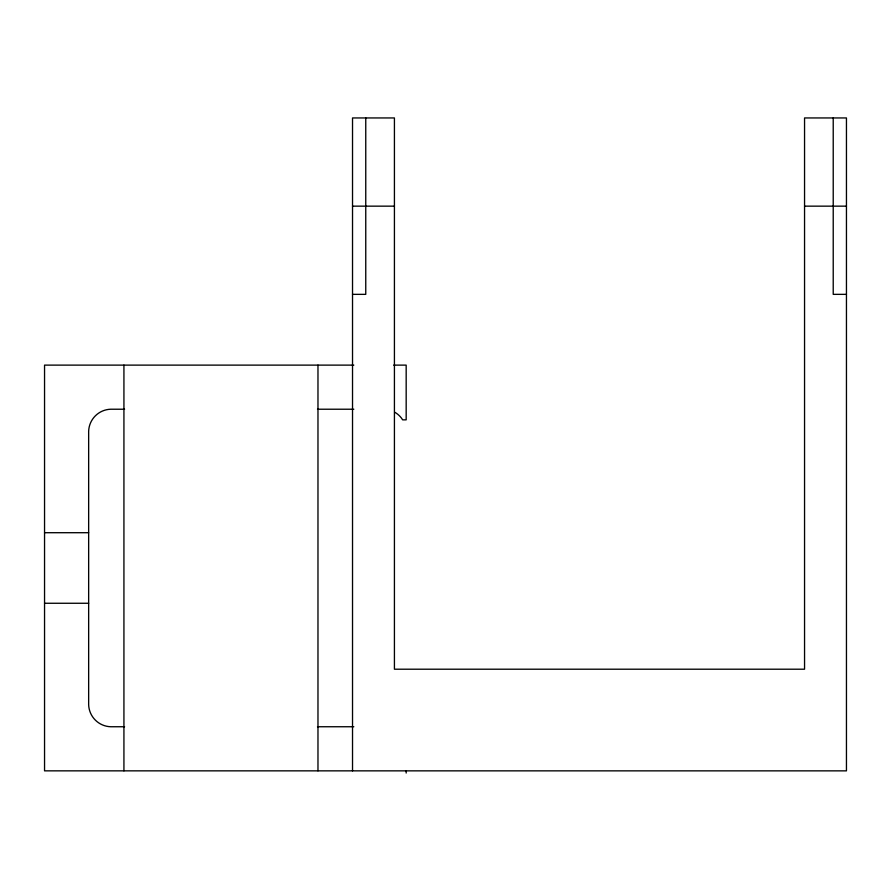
<?xml version="1.0" encoding="UTF-8"?>
<svg xmlns="http://www.w3.org/2000/svg" width="891" height="891" viewBox="0 0 891 891"><rect width="100%" height="100%" fill="white"/><g stroke="black" fill="none" stroke-linecap="round" stroke-linejoin="round"><path stroke-width="1.34" d="M352.524 206.155L394.423 206.155M804.551 206.155L846.45 206.155M352.524 294.353L365.755 294.353L365.755 117.946M846.45 294.353L833.219 294.353L833.219 117.946M353.805 365.121L44.55 365.121L44.55 770.849L846.45 770.86L846.45 117.946L804.551 117.946L804.551 669.208L394.423 669.208L394.423 117.946L352.524 117.946L352.524 770.86M393.655 365.121L406.173 365.121L406.173 419.85L402.643 419.85L401.407 418.024A22.776 22.776 0 0 0 395.003 412.377M124.584 409.225L110.696 409.225A22.776 22.776 0 0 0 88.654 431.277L88.654 704.692A22.776 22.776 0 0 0 110.696 726.744L124.584 726.744M317.497 409.225L353.805 409.225M44.55 532.707L88.654 532.707M44.55 603.263L88.654 603.263M317.497 726.744L353.805 726.744M406.173 770.849L406.173 773.054M317.976 365.121L317.976 770.849M123.927 365.121L123.927 770.849"/></g></svg>
